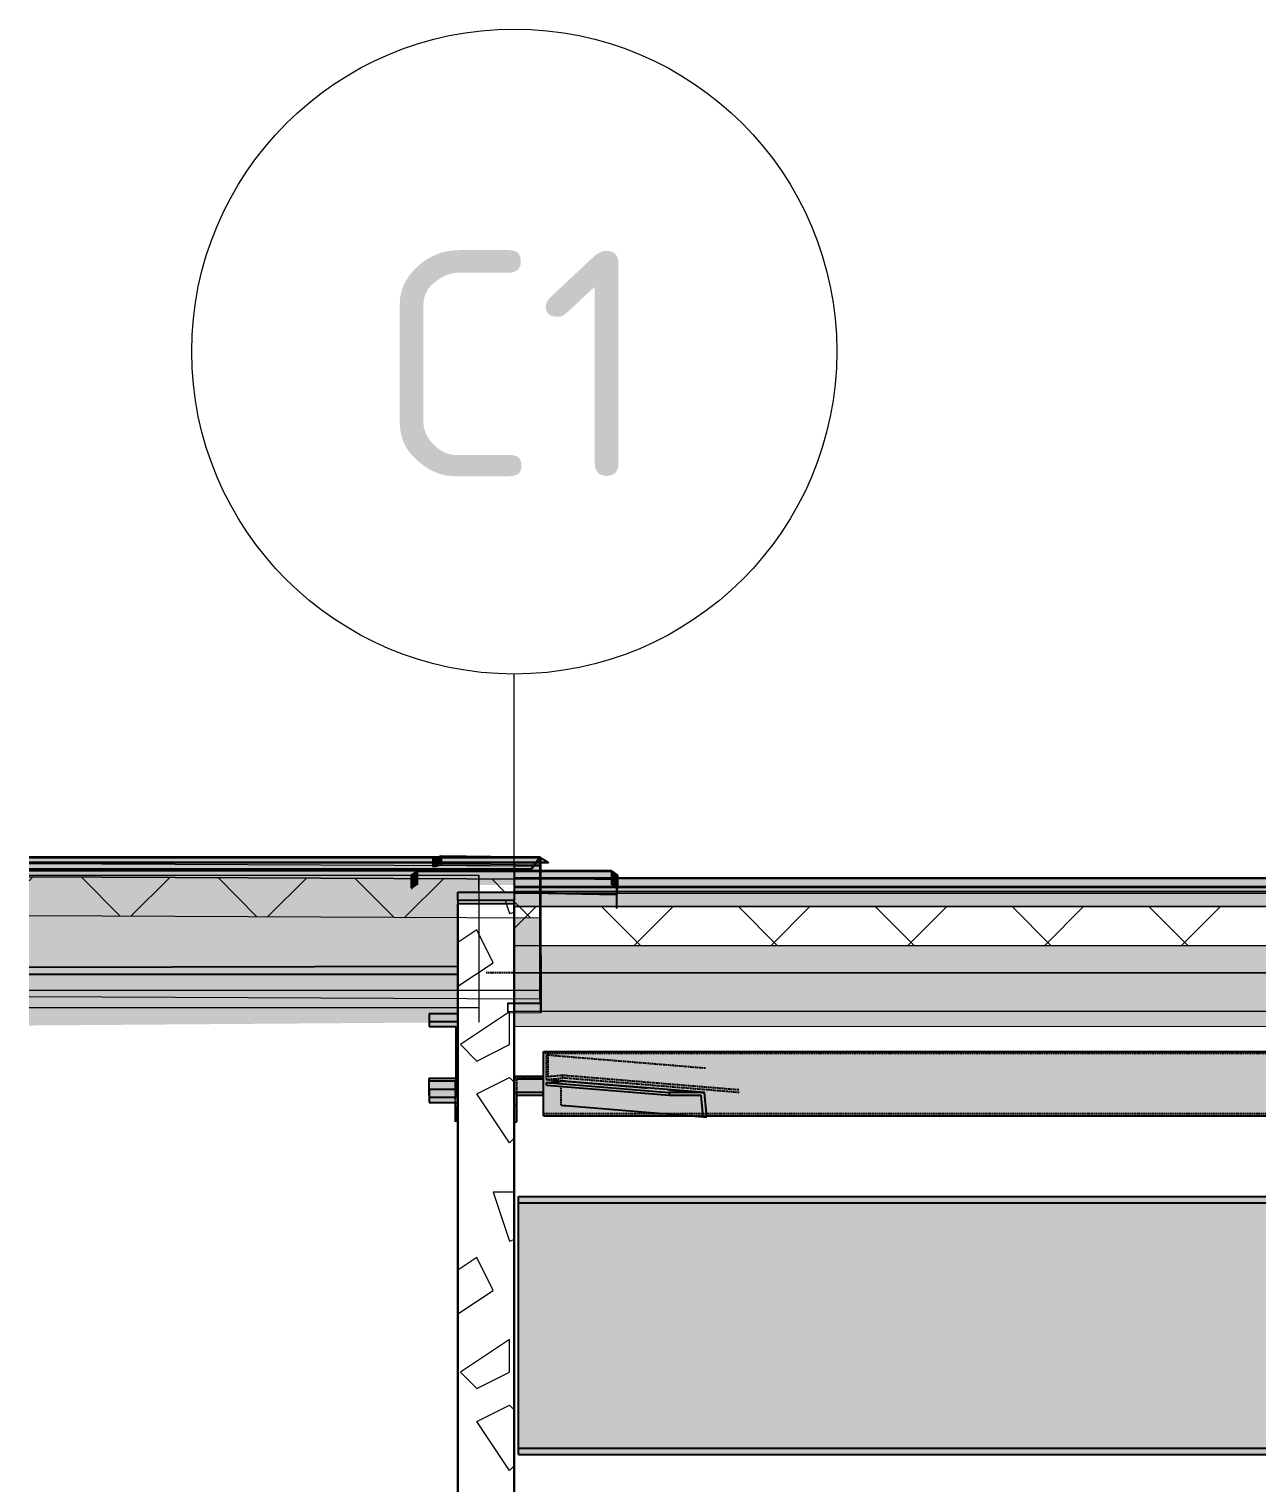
# Model space of a CAD drawing. Header units: millimetres. Extents: x 632 to 524205, y -3890 to 20851.
# Drawn here: x 25141 to 28948, y 15812 to 20320 of the extents above; entities that cross this region are included whole.
import ezdxf

# ---------------------------------------------------------------- set-up
doc = ezdxf.new("R2010")
doc.units = ezdxf.units.MM
doc.linetypes.add('Dash', pattern=[7, 5, -2])
doc.linetypes.add('Hidden', pattern=[4, 3, -1])
for name, color, linetype, lineweight in [('A-200-M_WALL_EXT', 113, 'Continuous', 13), ('A-200-M_WALL_PAT', 111, 'Continuous', 13), ('A-200-MH_WALL', 110, 'Hidden', 13), ('A-270-M_ROOF', 132, 'Continuous', 13), ('S-280-M_STRUCT_FRAME', 12, 'Continuous', 13), ('Z-030-M_GRID', 191, 'Continuous', 13), ('Z-033_T_GRIDREF', 31, 'Continuous', 13)]:
    doc.layers.add(name, color=color, linetype=linetype, lineweight=lineweight)
doc.styles.add('ISOCPEUR_1', font='isocpeur.ttf', dxfattribs={"height": 700})

# ---------------------------------------------------------------- blocks, each defined once
blk = doc.blocks.new('Ridge Capping - Ridge Capping-1882401-S6_501-SECTION 2C')
at = {"layer": 'A-270-M_ROOF', "lineweight": 5, "transparency": 33554432}
for points in [[(-1665463.1, 17737.9), (-1665489.2, 17753.6), (-1667072.7, 17753.6), (-1667072.7, 17737.9), (-1665608.5, 17737.9)], [(-1665608.5, 17713), (-1665515.9, 17713), (-1665489.2, 17750.6), (-1667072.7, 17750.6), (-1667072.7, 17713)], [(-1667072.7, 17734.4), (-1665462.4, 17734.4), (-1665463.1, 17737.9), (-1667072.7, 17737.9)], [(-1665568.3, 17662.5), (-1574249.8, 17665.3), (-1574249.7, 17691.4), (-1665568.2, 17688.7)], [(-1665568.1, 17658.8), (-1574249.6, 17661.6), (-1574249.7, 17688.4), (-1665568.2, 17685.7)], [(-1665568.3, 17658.8), (-1574249.8, 17661.6), (-1574249.8, 17665.3), (-1665568.3, 17662.5)]]:
    blk.add_hatch(color=253, dxfattribs=at).paths.add_polyline_path(points)
at = {"layer": 'A-270-M_ROOF', "color": 253, "lineweight": 5}
for p, q in [((-1665804, 17753.6), (-1667072.7, 17753.6)), ((-1667072.7, 17750.6), (-1665813.7, 17750.6)), ((-1667072.7, 17737.9), (-1665804, 17737.9)), ((-1667072.7, 17734.4), (-1665813.7, 17734.4)), ((-1665813.7, 17750.6), (-1665489.2, 17750.6)), ((-1665813.7, 17734.4), (-1665486.2, 17734.4)), ((-1665490.2, 17753.6), (-1665804, 17753.6)), ((-1665804, 17737.9), (-1665489.1, 17737.9)), ((-1665507.9, 17724.2), (-1665515.9, 17713)), ((-1665515.2, 17717), (-1665510.1, 17724.2)), ((-1665509.8, 17724.6), (-1665502.8, 17734.4)), ((-1665500.7, 17734.4), (-1665507.7, 17724.5)), ((-1665502.8, 17734.4), (-1665491.4, 17750.6)), ((-1665489.2, 17750.6), (-1665500.7, 17734.4)), ((-1665491.4, 17750.6), (-1665489.2, 17753.6)), ((-1665489.2, 17753.6), (-1665463.1, 17737.9)), ((-1665486.2, 17748.8), (-1665489.2, 17750.6)), ((-1665489.1, 17737.9), (-1665463.1, 17737.9)), ((-1665462.4, 17734.4), (-1665486.2, 17748.8)), ((-1665486.2, 17734.4), (-1665462.4, 17734.4)), ((-1665463.1, 17737.9), (-1665462.4, 17734.4)), ((-1667072.7, 17717), (-1665569.1, 17717)), ((-1667072.7, 17713), (-1665569.1, 17713)), ((-1665568.3, 17684.4), (-1665568.2, 17688.7)), ((-1665568.2, 17684.4), (-1665568.3, 17662.5)), ((-1665568.3, 17662.5), (-1665568.3, 17684.4)), ((-1665568.2, 17688.7), (-1665568.2, 17685.7)), ((-1665568.2, 17684.4), (-1665568.1, 17662.5)), ((-1665568.1, 17658.8), (-1665568.2, 17684.4)), ((-1665567.1, 17717), (-1665515.2, 17717)), ((-1665567.1, 17713), (-1665515.9, 17713)), ((-1665523.4, 17688.7), (-1665567.1, 17688.7)), ((-1665567.1, 17685.7), (-1665489.2, 17685.7)), ((-1665489.2, 17688.7), (-1665522.1, 17688.7)), ((-1665515.9, 17713), (-1665515.2, 17717)), ((-1665486.4, 17688.7), (-1665489.1, 17688.7)), ((-1665489.1, 17685.7), (-1665486.4, 17685.7)), ((-1574572.2, 17691.4), (-1665486.4, 17688.7)), ((-1665486.4, 17685.7), (-1665350.2, 17685.7)), ((-1665350.2, 17685.7), (-1574582.1, 17688.4)), ((-1665568.3, 17662.5), (-1665568.3, 17658.8)), ((-1665568.3, 17658.8), (-1665568.3, 17662.5)), ((-1665568.1, 17662.5), (-1665568.1, 17658.8)), ((-1665567.1, 17662.5), (-1665522.1, 17662.5)), ((-1665567.1, 17662.5), (-1665489.2, 17662.5)), ((-1665567.1, 17658.8), (-1665489.2, 17658.8)), ((-1665567.1, 17658.8), (-1665489.2, 17658.8)), ((-1665522.1, 17662.5), (-1665489.2, 17662.5)), ((-1665489, 17662.5), (-1665486.5, 17662.5)), ((-1665489, 17662.5), (-1665486.5, 17662.5)), ((-1665489, 17658.8), (-1665486.5, 17658.8)), ((-1665489, 17658.8), (-1665486.5, 17658.8)), ((-1665486.5, 17662.5), (-1574572.2, 17665.3)), ((-1665486.5, 17662.5), (-1665249.5, 17662.5)), ((-1665486.5, 17658.8), (-1665350.2, 17658.8)), ((-1665486.5, 17658.8), (-1665249.5, 17658.8)), ((-1665350.2, 17658.8), (-1574582.2, 17661.6)), ((-1665249.5, 17662.5), (-1574582.3, 17665.3)), ((-1665249.5, 17658.8), (-1574582.3, 17661.6))]:
    blk.add_line(p, q, dxfattribs=at)
blk = doc.blocks.new('Roof Gutters1 - Roof Gutters-1884510-S6_501-SECTION 2C')
at = {"layer": 'A-270-M_ROOF', "lineweight": 5, "transparency": 33554432}
for points in [[(-1665886.9, 17694.2), (-1665867.7, 17707.6), (-1665268.3, 17707.6), (-1665249.2, 17694.2), (-1665247.5, 17696.7), (-1665267.4, 17710.6), (-1665868.7, 17710.6), (-1665888.6, 17696.7)], [(-1665886.9, 17653.1), (-1665868.2, 17666.2), (-1665867.7, 17707.6), (-1665886.9, 17694.2)], [(-1665268.3, 17666.5), (-1665268.3, 17707.6), (-1665867.7, 17707.6), (-1665867.7, 17666.5), (-1665608.5, 17666.5)], [(-1665249.2, 17653.1), (-1665249.2, 17694.2), (-1665268.3, 17707.6), (-1665267.8, 17666.2)], [(-1665249.2, 17653.1), (-1665247.5, 17655.5), (-1665249.2, 17694.2)]]:
    blk.add_hatch(color=253, dxfattribs=at).paths.add_polyline_path(points)
at = {"layer": 'A-270-M_ROOF', "color": 253, "lineweight": 5}
for p, q in [((-1665888.6, 17696.7), (-1665886.9, 17694.2)), ((-1665888.6, 17696.6), (-1665888.6, 17685.9)), ((-1665888.6, 17685.9), (-1665888.6, 17657.4)), ((-1665868.8, 17710.5), (-1665888.3, 17696.9)), ((-1665886.9, 17694.2), (-1665883, 17696.9)), ((-1665886.9, 17694.2), (-1665886.9, 17656.8)), ((-1665883, 17696.9), (-1665867.7, 17707.6)), ((-1665569.1, 17710.6), (-1665868.7, 17710.6)), ((-1665868.7, 17710.5), (-1665868.7, 17707.1)), ((-1665868.7, 17704.9), (-1665868.7, 17696.9)), ((-1665868.7, 17696.9), (-1665868.7, 17685.8)), ((-1665868.7, 17685.8), (-1665868.7, 17669.6)), ((-1665867.7, 17707.6), (-1665569.1, 17707.6)), ((-1665867.7, 17696.9), (-1665867.7, 17707.6)), ((-1665867.7, 17685.8), (-1665867.7, 17696.9)), ((-1665867.7, 17666.6), (-1665867.7, 17685.8)), ((-1665489.2, 17710.6), (-1665567.1, 17710.6)), ((-1665567.1, 17707.6), (-1665489.2, 17707.6)), ((-1665486.3, 17710.6), (-1665489.2, 17710.6)), ((-1665489.2, 17707.6), (-1665486.3, 17707.6)), ((-1665267.4, 17710.6), (-1665486.3, 17710.6)), ((-1665486.3, 17707.6), (-1665268.3, 17707.6)), ((-1665268.3, 17707.6), (-1665262.1, 17703.2)), ((-1665268.3, 17707.6), (-1665268.3, 17688.7)), ((-1665268.3, 17688.7), (-1665268.3, 17685.7)), ((-1665268.3, 17684.3), (-1665268.3, 17666.6)), ((-1665247.5, 17696.7), (-1665267.4, 17710.6)), ((-1665267.4, 17710.6), (-1665267.4, 17707.1)), ((-1665267.4, 17706.9), (-1665267.4, 17688.7)), ((-1665267.4, 17688.7), (-1665267.4, 17685.7)), ((-1665267.4, 17684.2), (-1665267.4, 17669.6)), ((-1665262.1, 17703.2), (-1665249.2, 17694.2)), ((-1665249.2, 17694.2), (-1665247.5, 17696.7)), ((-1665249.2, 17694.2), (-1665249.2, 17688.7)), ((-1665249.2, 17688.7), (-1665249.2, 17685.7)), ((-1665249.2, 17685.7), (-1665249.2, 17662.5)), ((-1665247.5, 17696.7), (-1665247.5, 17688.7)), ((-1665247.5, 17688.7), (-1665247.5, 17685.7)), ((-1665247.5, 17685.7), (-1665247.5, 17658.8)), ((-1665886.9, 17656.8), (-1665886.9, 17653.4)), ((-1665249.2, 17662.5), (-1665249.2, 17658.8)), ((-1665249.2, 17658.8), (-1665249.2, 17653.1)), ((-1665247.5, 17658.8), (-1665247.5, 17655.6))]:
    blk.add_line(p, q, dxfattribs=at)
blk = doc.blocks.new('Roof Gutters3 - Roof Gutters-1885272-S6_501-SECTION 2C')
at = {"layer": 'A-270-M_ROOF', "lineweight": 5, "transparency": 33554432}
for points in [[(-1665821.9, 17723.1), (-1665794.6, 17731.4), (-1665794.6, 17757.8), (-1665821.9, 17749.6)], [(-1665568.2, 17270.2), (-1665484.9, 17270.4), (-1665486.2, 17727.1), (-1665794.6, 17731.4), (-1665821.9, 17723.1), (-1665811.5, 17723.1), (-1665794.2, 17728.4), (-1665489.2, 17724.1), (-1665487.9, 17273.4), (-1665568.2, 17273.2), (-1665568.2, 17270.8)], [(-1665486.2, 17727.1), (-1665486.2, 17753.5), (-1665794.6, 17757.8), (-1665794.6, 17731.4), (-1665608.5, 17728.8)], [(-1665567.1, 17737.5), (-1665569.1, 17737.5), (-1665569.1, 17691.6), (-1665567.1, 17691.6)], [(-1665567.1, 17689.4), (-1665567.1, 17643.2), (-1665249.5, 17637.6), (-1665249.5, 17683.9)], [(-1665251.5, 17593.9), (-1665249.5, 17593.9), (-1665249.5, 17637.6), (-1665567.1, 17643.2), (-1665568.2, 17641.4), (-1665251.5, 17635.9)], [(-1665568.2, 17273.2), (-1665487.9, 17273.4), (-1665487.9, 17301.1), (-1665568.2, 17300.9)]]:
    blk.add_hatch(color=253, dxfattribs=at).paths.add_polyline_path(points)
at = {"layer": 'A-270-M_ROOF', "color": 253, "lineweight": 5}
for p, q in [((-1665821.9, 17749.6), (-1665818.6, 17750.6)), ((-1665811.5, 17749.6), (-1665821.9, 17749.6)), ((-1665821.9, 17749.6), (-1665821.9, 17734.4)), ((-1665821.9, 17734.4), (-1665821.9, 17723.1)), ((-1665794.6, 17731.4), (-1665821.9, 17723.1)), ((-1665821.9, 17723.1), (-1665811.5, 17723.1)), ((-1665818.6, 17750.6), (-1665808.7, 17753.6)), ((-1665808.3, 17750.6), (-1665811.5, 17749.6)), ((-1665811.5, 17749.6), (-1665811.5, 17734.4)), ((-1665811.5, 17734.4), (-1665811.5, 17726.3)), ((-1665811.5, 17723.1), (-1665794.2, 17728.4)), ((-1665811.5, 17725.6), (-1665811.5, 17723.1)), ((-1665808.7, 17753.6), (-1665794.6, 17757.8)), ((-1665798.3, 17753.6), (-1665808.3, 17750.6)), ((-1665794.6, 17754.7), (-1665798.3, 17753.6)), ((-1665794.6, 17757.8), (-1665486.2, 17753.5)), ((-1665794.6, 17757.8), (-1665794.6, 17731.4)), ((-1665486.2, 17727.1), (-1665794.6, 17731.4)), ((-1665704.3, 17753.6), (-1665794.2, 17754.8)), ((-1665794.2, 17753.6), (-1665794.2, 17737.9)), ((-1665794.2, 17737.9), (-1665794.2, 17731.4)), ((-1665794.2, 17731.4), (-1665794.2, 17728.4)), ((-1665794.2, 17728.4), (-1665489.2, 17724.1)), ((-1665489.2, 17750.6), (-1665704.3, 17753.6)), ((-1665569.1, 17734.4), (-1665569.1, 17737.5)), ((-1665569.1, 17737.5), (-1665567.1, 17737.5)), ((-1665569.1, 17734.4), (-1665569.1, 17737.5)), ((-1665569.1, 17728.2), (-1665569.1, 17734.4)), ((-1665569.1, 17728.2), (-1665569.1, 17734.4)), ((-1665569.1, 17710.5), (-1665569.1, 17724.5)), ((-1665569.1, 17691.6), (-1665569.1, 17724.5)), ((-1665567.1, 17737.5), (-1665567.1, 17734.4)), ((-1665567.1, 17734.4), (-1665567.1, 17737.5)), ((-1665567.1, 17734.4), (-1665567.1, 17728.2)), ((-1665567.1, 17728.2), (-1665567.1, 17734.4)), ((-1665567.1, 17724.5), (-1665567.1, 17710.5)), ((-1665567.1, 17691.6), (-1665567.1, 17724.5)), ((-1665489.2, 17734.4), (-1665489.2, 17750.6)), ((-1665489.2, 17750.6), (-1665489.2, 17734.4)), ((-1665489, 17687), (-1665489.2, 17734.4)), ((-1665489.2, 17734.4), (-1665489.2, 17724.1)), ((-1665489.2, 17724.1), (-1665487.9, 17273.4)), ((-1665486.2, 17751.8), (-1665486.2, 17734.4)), ((-1665486.2, 17751.8), (-1665486.2, 17737.9)), ((-1665486.2, 17737.9), (-1665486.2, 17727.1)), ((-1665486.2, 17734.4), (-1665486, 17687)), ((-1665484.9, 17270.4), (-1665486.2, 17727.1)), ((-1665569.1, 17687.7), (-1665569.1, 17710.5)), ((-1665567.1, 17691.6), (-1665569.1, 17691.6)), ((-1665569.1, 17691.6), (-1665569.1, 17641.4)), ((-1665569.1, 17684.4), (-1665569.1, 17687.7)), ((-1665569.1, 17641.4), (-1665569.1, 17684.4)), ((-1665567.1, 17710.5), (-1665567.1, 17691.6)), ((-1665567.1, 17643.2), (-1665567.1, 17691.6)), ((-1665567.1, 17689.4), (-1665522.1, 17688.7)), ((-1665567.1, 17689.4), (-1665567.1, 17684.4)), ((-1665489.2, 17686.3), (-1665567.1, 17687.6)), ((-1665567.1, 17684.4), (-1665567.1, 17643.2)), ((-1665522.1, 17688.7), (-1665489.2, 17688.1)), ((-1665489.1, 17688.1), (-1665486.4, 17688)), ((-1665486.4, 17686.2), (-1665489.1, 17686.3)), ((-1665489, 17684), (-1665489, 17687)), ((-1665488.9, 17658.8), (-1665489, 17684)), ((-1665486.4, 17688), (-1665350.3, 17685.7)), ((-1665453.6, 17685.7), (-1665486.4, 17686.2)), ((-1665486, 17687), (-1665486, 17684)), ((-1665486, 17684), (-1665485.9, 17658.8)), ((-1665251.5, 17682.2), (-1665453.4, 17685.7)), ((-1665349.9, 17685.7), (-1665249.5, 17683.9)), ((-1665251.5, 17658.8), (-1665251.5, 17682.2)), ((-1665251.5, 17658.8), (-1665251.5, 17682.2)), ((-1665249.5, 17683.9), (-1665249.5, 17658.8)), ((-1665249.5, 17658.8), (-1665249.5, 17683.9)), ((-1665569.1, 17641.4), (-1665251.5, 17635.9)), ((-1665249.5, 17637.6), (-1665567.1, 17643.2)), ((-1665488.9, 17644.1), (-1665488.9, 17658.8)), ((-1665488.8, 17599.2), (-1665488.9, 17639.4)), ((-1665485.9, 17658.8), (-1665485.9, 17644.1)), ((-1665485.9, 17639.4), (-1665485.8, 17599.2)), ((-1665251.5, 17645.5), (-1665251.5, 17658.8)), ((-1665251.5, 17639.4), (-1665251.5, 17658.8)), ((-1665251.5, 17640.6), (-1665251.5, 17645.5)), ((-1665249.5, 17640.6), (-1665251.5, 17640.6)), ((-1665251.5, 17635.9), (-1665251.5, 17593.9)), ((-1665251.5, 17599.2), (-1665251.5, 17635.9)), ((-1665249.5, 17658.8), (-1665249.5, 17645.5)), ((-1665249.5, 17639.4), (-1665249.5, 17656.6)), ((-1665249.5, 17645.5), (-1665249.5, 17640.6)), ((-1665249.5, 17593.9), (-1665249.5, 17637.6)), ((-1665249.5, 17599.2), (-1665249.5, 17637.6)), ((-1665487.9, 17301.1), (-1665488.8, 17599.2)), ((-1665485.8, 17599.2), (-1665484.9, 17298.1)), ((-1665251.5, 17593.9), (-1665251.5, 17599.2)), ((-1665251.5, 17593.9), (-1665249.5, 17593.9)), ((-1665249.5, 17593.9), (-1665249.5, 17599.2)), ((-1665587.9, 17300.8), (-1665568.2, 17300.9)), ((-1665587.9, 17297.8), (-1665587.9, 17300.8)), ((-1665587.9, 17273.1), (-1665587.9, 17300.8)), ((-1665568.2, 17297.9), (-1665587.9, 17297.8)), ((-1665587.9, 17297.8), (-1665587.9, 17270.1)), ((-1665487.9, 17273.4), (-1665587.9, 17273.1)), ((-1665587.9, 17273.1), (-1665587.9, 17270.1)), ((-1665587.9, 17270.1), (-1665484.9, 17270.4)), ((-1665568.2, 17300.9), (-1665487.9, 17301.1)), ((-1665487.9, 17298.1), (-1665568.2, 17297.9)), ((-1665487.9, 17301.1), (-1665487.9, 17273.4)), ((-1665484.9, 17298.1), (-1665487.8, 17298.1)), ((-1665484.9, 17298.1), (-1665484.9, 17270.4))]:
    blk.add_line(p, q, dxfattribs=at)
blk = doc.blocks.new('25021-APA-ZZ-ZZ-M3-AR-000001_V3_rvt-1-S6_501-SECTION 2C')
at = {"layer": 'A-270-M_ROOF', "lineweight": 5, "transparency": 33554432}
for color, points in [(9, [(-1665489.2, 17724.1), (-1665489.2, 17750.6), (-1667072.7, 17750.6), (-1667072.7, 17731.3), (-1665608.5, 17724.6)]), (10, [(-1665489.2, 17684), (-1665489.2, 17710.5), (-1667072.7, 17710.5), (-1667072.7, 17691.3), (-1665608.5, 17684.6)]), (9, [(-1665677.8, 17656.8), (-1665677.8, 17696.9), (-1667072.7, 17696.9), (-1667072.7, 17656.7)]), (9, [(-1665568.2, 17639.4), (-1574249.7, 17644.9), (-1574249.7, 17688.4), (-1665568.2, 17685.7), (-1665568.2, 17644.4)]), (254, [(-1667072.7, 17285.3), (-1665743.2, 17285.3), (-1665743.2, 17644.4), (-1665677.8, 17644.4), (-1665677.8, 17656.8), (-1667072.7, 17656.7), (-1667072.7, 17608.1)]), (9, [(-1667072.7, 17601.7), (-1665743.2, 17611.8), (-1665743.2, 17644.4), (-1665677.8, 17644.4), (-1665677.8, 17656.8), (-1667072.7, 17656.7), (-1667072.7, 17608.1)]), (10, [(-1665568.2, 17599.2), (-1574253.2, 17604.8), (-1574253.2, 17648.3), (-1665568.2, 17644.4), (-1665568.2, 17607.7)]), (9, [(-1665568.2, 17604.3), (-1574249.7, 17604.3), (-1574249.7, 17648.3), (-1665568.2, 17644.4), (-1665568.2, 17607.7)]), (254, [(-1665568.2, 17227.8), (-1655172.8, 17228.4), (-1655172.7, 17263.6), (-1654963.7, 17263.6), (-1654963.7, 17228.5), (-1644672.7, 17229.1), (-1644672.7, 17267), (-1644463.7, 17267), (-1644463.7, 17229.1), (-1634172.8, 17229.7), (-1634172.7, 17267), (-1633963.7, 17267), (-1633963.7, 17229.7), (-1623672.7, 17230.4), (-1623672.7, 17267), (-1623463.7, 17267), (-1623463.7, 17230.4), (-1613172.8, 17231), (-1613172.7, 17267), (-1612963.7, 17267), (-1612963.7, 17231), (-1602672.7, 17231.6), (-1602672.7, 17267), (-1602463.7, 17267), (-1602463.7, 17231.6), (-1592172.8, 17232.3), (-1592172.7, 17267), (-1591963.7, 17267), (-1591963.7, 17232.3), (-1581672.7, 17232.9), (-1581672.7, 17267), (-1581463.7, 17267), (-1581463.7, 17232.9), (-1575953.7, 17233.2), (-1575953.7, 17267), (-1575782.7, 17267), (-1575782.7, 17233.3), (-1574253.2, 17233.3), (-1574253.2, 17484.3), (-1665568.2, 17478.8)]), (254, [(-1667072.7, 17230.3), (-1665831.8, 17239.7), (-1665831.8, 17267.4), (-1665743.2, 17267.4), (-1665743.2, 17285.3), (-1667072.7, 17285.3), (-1667072.7, 17242.2)]), (254, [(-1664876.5, 17232.9), (-1655172.8, 17232.9), (-1655172.7, 17263.6), (-1654963.7, 17263.6), (-1654963.7, 17232.9), (-1644672.7, 17232.9), (-1644672.7, 17267), (-1644463.7, 17267), (-1644463.7, 17232.9), (-1634172.8, 17232.9), (-1634172.7, 17267), (-1633963.7, 17267), (-1633963.7, 17232.9), (-1623672.7, 17232.9), (-1623672.7, 17267), (-1623463.7, 17267), (-1623463.7, 17232.9), (-1613172.8, 17232.9), (-1613172.7, 17267), (-1612963.7, 17267), (-1612963.7, 17232.9), (-1602672.7, 17232.9), (-1602672.7, 17267), (-1602463.7, 17267), (-1602463.7, 17232.9), (-1592172.8, 17232.9), (-1592172.7, 17267), (-1591963.7, 17267), (-1591963.7, 17232.9), (-1581672.7, 17232.9), (-1581672.7, 17267), (-1581463.7, 17267), (-1581463.7, 17232.9), (-1575953.7, 17233.7), (-1575953.7, 17267), (-1575782.7, 17267), (-1575782.7, 17232.9), (-1574253.3, 17232.9), (-1574253.3, 17276.9), (-1665568.2, 17274.1), (-1665568.2, 17232.9)])]:
    blk.add_hatch(color=color, dxfattribs=at).paths.add_polyline_path(points)
at = {"layer": 'A-270-M_ROOF', "transparency": 33554432}
for points in [[(-1665489.2, 17684), (-1665489.2, 17724.1), (-1667072.7, 17731.3), (-1667072.7, 17691.3), (-1665608.5, 17684.6)], [(-1665568.2, 17599.2), (-1574249.7, 17604.8), (-1574249.7, 17644.9), (-1665568.2, 17639.4), (-1665568.2, 17607.7)]]:
    blk.add_hatch(color=9, dxfattribs=at).paths.add_polyline_path(points)
at = {"layer": 'A-270-M_ROOF', "lineweight": 5}
h = blk.add_hatch(dxfattribs=at)
h.set_pattern_fill('FP_6', angle=45, style=0, pattern_type=2)
h.set_pattern_definition([(44.73866, (-1615291.56, 1e-06), (-211.1622, 213.0974), []), (134.739, (-1615291.56, 1e-06), (-213.0962, -211.1635), [])])
h.paths.add_polyline_path([(-1665489.2, 17563.9), (-1665489.2, 17684), (-1667072.7, 17691.3), (-1667072.7, 17571.1), (-1665743.2, 17565), (-1665743.2, 17644.4), (-1665568.2, 17644.4), (-1665568.2, 17564.2)])
h = blk.add_hatch(dxfattribs=at)
h.set_pattern_fill('FP_5', angle=45, style=0, pattern_type=2)
h.set_pattern_definition([(45.0035, (-1615291.56, 7e-07), (-212.1449, 212.1192), []), (135.003, (-1615291.56, 7e-07), (-212.121, -212.1431), [])])
h.paths.add_polyline_path([(-1665568.2, 17478.8), (-1574253.2, 17484.3), (-1574253.2, 17604.8), (-1665568.2, 17599.2), (-1665568.2, 17540.5)])
at = {"layer": 'A-270-M_ROOF', "lineweight": 5, "transparency": 33554432}
h = blk.add_hatch(color=254, dxfattribs=at)
h.paths.add_polyline_path([(-1665489.2, 17313.5), (-1665489.2, 17563.9), (-1665568.2, 17564.2), (-1665568.2, 17313.9)])
h.paths.add_polyline_path([(-1665743.2, 17314.7), (-1665743.2, 17565), (-1667072.7, 17571.1), (-1667072.7, 17320.8)])
at = {"layer": 'A-270-M_ROOF', "color": 253, "lineweight": 5}
for p, q in [((-1665813.7, 17750.6), (-1667072.7, 17750.6)), ((-1665489.2, 17724.1), (-1667072.7, 17731.3)), ((-1665489.2, 17750.6), (-1665813.7, 17750.6)), ((-1665489.2, 17750.6), (-1665489.2, 17734.4)), ((-1665489.2, 17734.4), (-1665489.2, 17750.6)), ((-1665489.2, 17734.4), (-1665489.2, 17724.1)), ((-1665489.2, 17724.1), (-1665489.2, 17734.4)), ((-1665489.2, 17684), (-1665489.2, 17724.1)), ((-1665489.2, 17710.5), (-1665489.2, 17724.1)), ((-1665569.1, 17710.5), (-1667072.7, 17710.5)), ((-1667072.7, 17710.5), (-1665569.1, 17710.5)), ((-1667072.7, 17696.9), (-1665677.8, 17696.9)), ((-1665489.2, 17684), (-1667072.7, 17691.3)), ((-1667072.7, 17691.3), (-1665489.2, 17684)), ((-1665677.8, 17696.9), (-1665677.8, 17684.9)), ((-1665677.8, 17684.9), (-1665677.8, 17696.9)), ((-1665677.8, 17684.9), (-1665677.8, 17656.8)), ((-1665677.8, 17652.5), (-1665677.8, 17684.9)), ((-1665568.2, 17658.8), (-1665568.2, 17684.4)), ((-1665568.2, 17684.4), (-1665568.2, 17658.8)), ((-1665489.2, 17710.5), (-1665567.1, 17710.5)), ((-1665567.1, 17710.5), (-1665489.2, 17710.5)), ((-1665567.1, 17685.7), (-1665489.2, 17685.7)), ((-1665489.2, 17710.5), (-1665489.2, 17684)), ((-1665489.2, 17686.7), (-1665489.2, 17710.5)), ((-1665489.2, 17684), (-1665489.2, 17710.5)), ((-1665489.2, 17684), (-1665489.2, 17686.7)), ((-1665489.2, 17313.5), (-1665489.2, 17684)), ((-1665489.2, 17658.8), (-1665489.2, 17683.7)), ((-1665489.1, 17685.7), (-1665486.4, 17685.7)), ((-1665486.4, 17685.7), (-1665350.3, 17685.7)), ((-1665350.3, 17685.7), (-1574582.1, 17688.4)), ((-1665677.8, 17656.8), (-1665677.8, 17314.4)), ((-1665568.2, 17645.5), (-1665568.2, 17658.8)), ((-1665568.2, 17658.8), (-1665568.2, 17642.1)), ((-1665568.2, 17642.1), (-1665568.2, 17645.5)), ((-1665568.2, 17645.5), (-1665568.2, 17642.1)), ((-1665568.2, 17645.5), (-1665568.2, 17642.1)), ((-1665568.2, 17642.1), (-1665568.2, 17645.5)), ((-1574249.7, 17644.9), (-1665568.2, 17639.4)), ((-1665568.2, 17604.3), (-1665568.2, 17639.4)), ((-1665568.2, 17639.4), (-1665568.2, 17599.2)), ((-1665568.2, 17639.4), (-1665568.2, 17599.2)), ((-1665568.2, 17639.4), (-1665568.2, 17604.3)), ((-1665568.2, 17599.2), (-1665568.2, 17639.4)), ((-1665567.1, 17645.5), (-1665489.2, 17645.5)), ((-1665489.2, 17645.5), (-1665567.1, 17645.5)), ((-1665489.2, 17643.6), (-1665489.2, 17658.8)), ((-1665489.2, 17599.2), (-1665489.2, 17639.4)), ((-1665489, 17645.5), (-1665486.5, 17645.5)), ((-1665486.5, 17645.5), (-1665489, 17645.5)), ((-1665486, 17645.5), (-1665249.5, 17645.5)), ((-1665249.5, 17645.5), (-1665486, 17645.5)), ((-1665249.5, 17645.5), (-1658287.9, 17645.7)), ((-1658287.9, 17645.7), (-1665249.5, 17645.5)), ((-1574253.2, 17604.8), (-1665568.2, 17599.2)), ((-1665568.2, 17599.2), (-1574249.7, 17604.8)), ((-1665568.2, 17599.2), (-1665568.2, 17227.8)), ((-1665489.2, 17340), (-1665489.2, 17599.2)), ((-1667072.7, 17571.1), (-1665489.2, 17563.9)), ((-1665568.2, 17478.8), (-1574253.2, 17484.3)), ((-1667072.7, 17340), (-1665568.2, 17340)), ((-1667072.7, 17320.8), (-1665489.2, 17313.5)), ((-1665677.8, 17314.4), (-1665677.8, 17285.3)), ((-1665568.2, 17340), (-1665489.2, 17340)), ((-1665489.2, 17313.5), (-1665489.2, 17340)), ((-1665677.8, 17285.3), (-1667072.7, 17285.3)), ((-1665677.8, 17285.3), (-1665677.8, 17240.9)), ((-1665487.9, 17274.1), (-1665568.2, 17274.1)), ((-1665568.2, 17273.2), (-1665568.2, 17270.8)), ((-1665568.2, 17270.8), (-1665568.2, 17273.2)), ((-1665568.2, 17270.2), (-1665568.2, 17232.9)), ((-1665568.2, 17227.8), (-1665568.2, 17270.2)), ((-1665484.9, 17274.1), (-1665487.9, 17274.1)), ((-1655359.6, 17274.4), (-1665484.9, 17274.1)), ((-1665568.2, 17227.8), (-1574253.2, 17233.3))]:
    blk.add_line(p, q, dxfattribs=at)
for name in ['Ridge Capping - Ridge Capping-1882401-S6_501-SECTION 2C', 'Roof Gutters3 - Roof Gutters-1885272-S6_501-SECTION 2C', 'Roof Gutters1 - Roof Gutters-1884510-S6_501-SECTION 2C']:
    blk.add_blockref(name, (0, 0), dxfattribs=at)
blk = doc.blocks.new('NRP_Framing-Steel-Purlin Z - P916 - EZ250-24-4045172-S6_501-SECTION 2C')
at = {"layer": 'S-280-M_STRUCT_FRAME', "color": 1, "lineweight": 25}
blk.add_line((-1667072.7, 17411), (-1665743.5, 17414.4), dxfattribs=at)
blk = doc.blocks.new('NRP_Framing-Steel-Purlin Z - P916 - EZ250-24-4052267-S6_501-SECTION 2C')
at = {"layer": 'S-280-M_STRUCT_FRAME', "color": 1, "lineweight": 25}
blk.add_line((-1665743.3, 17388.7), (-1667072.7, 17388.8), dxfattribs=at)
blk = doc.blocks.new('NRP_Framing-Steel-EA - RA728 - 90x90x8EA-4104764-S6_501-SECTION 2C')
at = {"layer": 'S-280-M_STRUCT_FRAME', "linetype": 'Dash', "lineweight": 25}
h = blk.add_hatch(color=256, dxfattribs=at)
h.paths.add_polyline_path([(-1665743.2, 16976.7), (-1665744.7, 16991.8), (-1665751.2, 16991.8), (-1665749.8, 16976.7)])
h.paths.add_polyline_path([(-1665751.2, 17032.7), (-1665749.8, 17032.7), (-1665749.8, 17066.3), (-1665833.2, 17066.3), (-1665833.2, 17058.4), (-1665751.2, 17058.4)])
for points in [[(-1665831.8, 17014.5), (-1665831.8, 17032.8), (-1665751.2, 17032.8), (-1665751.2, 17058.4), (-1665833.2, 17058.4), (-1665833.2, 17014.5)], [(-1665743.2, 16932.1), (-1665743.2, 16976.7), (-1665751.2, 16975.9), (-1665751, 16932.1)]]:
    blk.add_hatch(color=256, dxfattribs=at).paths.add_polyline_path(points)
at = {"layer": 'S-280-M_STRUCT_FRAME', "lineweight": 25}
for p, q in [((-1665749.8, 17066.3), (-1665833.2, 17066.3)), ((-1665833.2, 17066.3), (-1665833.2, 17058.4)), ((-1665833.2, 17058.4), (-1665751.2, 17058.4)), ((-1665833.2, 17058.4), (-1665833.2, 17014.5)), ((-1665751.2, 17058.4), (-1665751.2, 17032.7)), ((-1665751.2, 16991.8), (-1665751.2, 16976.7)), ((-1665751.2, 16976.7), (-1665743.2, 16976.7)), ((-1665751.2, 16976.7), (-1665751.2, 16932.1))]:
    blk.add_line(p, q, dxfattribs=at)
at = {"layer": 'S-280-M_STRUCT_FRAME', "linetype": 'Dash', "lineweight": 25}
for p, q in [((-1665743.2, 17066.3), (-1665749.8, 17066.3)), ((-1665743.2, 16976.7), (-1665743.2, 17066.3)), ((-1665751.2, 17032.7), (-1665751.2, 16991.9)), ((-1665743.2, 16976.7), (-1665743.2, 16932.1))]:
    blk.add_line(p, q, dxfattribs=at)
blk = doc.blocks.new('NRP_Framing-Steel-SHS - S444 - 200x200x6_0SHS-3931559-S6_501-SECTION 2C')
at = {"layer": 'S-280-M_STRUCT_FRAME', "linetype": 'Dash', "lineweight": 25}
for p, q in [((-1655073.3, 17144.1), (-1665477.7, 17144.1)), ((-1665093.3, 16956.1), (-1665477.7, 16956.1)), ((-1664972.3, 16956.1), (-1665092.4, 16956.1)), ((-1655073.3, 16956.1), (-1664972.2, 16956.1))]:
    blk.add_line(p, q, dxfattribs=at)
blk = doc.blocks.new('NRP_Framing-Steel-EA - RB725 - 75x75x8EA-3936944-S6_501-SECTION 2C')
at = {"layer": 'S-280-M_STRUCT_FRAME', "linetype": 'Dash', "lineweight": 25}
for points in [[(-1664978.4, 17022.5), (-1665404.5, 17057.2), (-1665428.6, 17057.2), (-1665468.6, 17053.5), (-1665088.2, 17022.5)], [(-1665087.5, 17014.5), (-1665088.2, 17022.5), (-1665468.6, 17053.5), (-1665468.6, 17045.5)], [(-1664983.1, 16947.2), (-1664989.4, 17014.5), (-1665088.2, 17014.5), (-1665414.8, 17041.1), (-1665409.2, 16981.9), (-1664989.4, 16947.7)], [(-1664983.1, 16947.2), (-1664971.4, 16947.2), (-1664978.4, 17022.5), (-1665088.2, 17022.5), (-1665087.5, 17014.5), (-1664989.4, 17014.5)]]:
    blk.add_hatch(color=256, dxfattribs=at).paths.add_polyline_path(points)
at = {"layer": 'S-280-M_STRUCT_FRAME', "lineweight": 25}
for p, q in [((-1665468.6, 17053.5), (-1665428.6, 17057.2)), ((-1665468.6, 17045.5), (-1665468.6, 17053.5)), ((-1665468.6, 17053.5), (-1665088.2, 17022.5)), ((-1665468.6, 17045.5), (-1665087.5, 17014.5)), ((-1664978.4, 17022.5), (-1665404.5, 17057.2)), ((-1664978.4, 17022.5), (-1665088.2, 17022.5)), ((-1665088.2, 17022.5), (-1665087.5, 17014.5)), ((-1665087.5, 17014.5), (-1664989.4, 17014.5)), ((-1664989.4, 17014.5), (-1664983.1, 16947.2)), ((-1664971.4, 16947.2), (-1664978.4, 17022.5)), ((-1665409.2, 16981.9), (-1664983.1, 16947.2)), ((-1664983.1, 16947.2), (-1664971.4, 16947.2))]:
    blk.add_line(p, q, dxfattribs=at)
at = {"layer": 'S-280-M_STRUCT_FRAME', "linetype": 'Dash', "lineweight": 25}
for p, q in [((-1665428.5, 17057.2), (-1665417.4, 17058.3)), ((-1665404.6, 17057.2), (-1665417.4, 17058.3)), ((-1665422.8, 16983), (-1665422.8, 17041.8)), ((-1665422.8, 16983), (-1665409.3, 16981.9))]:
    blk.add_line(p, q, dxfattribs=at)
blk = doc.blocks.new('NRP_Framing-Steel-EA - RB725 - 75x75x8EA-3938695-S6_501-SECTION 2C')
at = {"layer": 'S-280-M_STRUCT_FRAME', "linetype": 'Dash', "lineweight": 25}
for p, q in [((-1665463.4, 17138.1), (-1665468.9, 17137.6)), ((-1665468.9, 17137.6), (-1665468.9, 17062.8)), ((-1665463.4, 17071.3), (-1665463.4, 17138.1)), ((-1664975.7, 17097.8), (-1665463.4, 17138.1)), ((-1665468.9, 17062.8), (-1665417.4, 17067.6)), ((-1665468.9, 17062.8), (-1665157.6, 17037.1)), ((-1665417.4, 17075.6), (-1665463.4, 17071.3)), ((-1665417.4, 17067.6), (-1665417.4, 17075.6)), ((-1664872.1, 17030.5), (-1665417.4, 17075.6)), ((-1664871.4, 17022.5), (-1665417.4, 17067.6)), ((-1665092.8, 17031.8), (-1664981, 17022.5))]:
    blk.add_line(p, q, dxfattribs=at)
blk = doc.blocks.new('NRP_Framing-Steel-PFC - R308 - 250PFC-4012580-S6_501-SECTION 2C')
at = {"layer": 'S-280-M_STRUCT_FRAME', "linetype": 'Dash', "lineweight": 25}
for points in [[(-1665831.8, 17242.2), (-1665743.2, 17242.2), (-1665743.2, 17267.4), (-1665831.8, 17267.4)], [(-1665831.8, 16991.8), (-1665741.8, 16991.8), (-1665741.8, 17242.2), (-1665831.8, 17242.2), (-1665831.8, 17227.1), (-1665749.8, 17227.1), (-1665749.8, 17006.8), (-1665831.8, 17006.8)], [(-1665749.8, 17006.8), (-1665751.2, 17032.8), (-1665831.8, 17032.7), (-1665831.8, 17006.8)]]:
    blk.add_hatch(color=256, dxfattribs=at).paths.add_polyline_path(points)
at = {"layer": 'S-280-M_STRUCT_FRAME', "lineweight": 25}
for p, q in [((-1665831.8, 17267.4), (-1665743.2, 17267.4)), ((-1665831.8, 17267.4), (-1665831.8, 17242.2)), ((-1665741.8, 17242.2), (-1665831.8, 17242.2)), ((-1665831.8, 17242.2), (-1665831.8, 17227.1)), ((-1665831.8, 17227.1), (-1665749.8, 17227.1)), ((-1665749.8, 17227.1), (-1665749.8, 17006.8)), ((-1665741.8, 16991.8), (-1665741.8, 17242.2)), ((-1665831.8, 17032.8), (-1665751.2, 17032.8)), ((-1665831.8, 17032.8), (-1665831.8, 17006.8)), ((-1665749.8, 17006.8), (-1665831.8, 17006.8)), ((-1665831.8, 17006.8), (-1665831.8, 16991.8)), ((-1665831.8, 16991.8), (-1665741.8, 16991.8))]:
    blk.add_line(p, q, dxfattribs=at)
at = {"layer": 'S-280-M_STRUCT_FRAME', "linetype": 'Dash', "lineweight": 25}
for p, q in [((-1665743.2, 17267.4), (-1665741.8, 17267.4)), ((-1665741.8, 17242.2), (-1665741.8, 17267.4)), ((-1665751.2, 17032.8), (-1665749.8, 17032.8))]:
    blk.add_line(p, q, dxfattribs=at)
blk = doc.blocks.new('NRP_Framing-Steel-Purlin Z - P915 - EZ250-19-4047691-S6_501-SECTION 2C')
at = {"layer": 'S-280-M_STRUCT_FRAME', "color": 92, "linetype": 'Dash', "lineweight": 25}
blk.add_line((-1665568.3, 17393.3), (-1665655.5, 17393.3), dxfattribs=at)
at = {"layer": 'S-280-M_STRUCT_FRAME', "color": 92, "lineweight": 25}
blk.add_line((-1656643.7, 17392.7), (-1665568.2, 17393.3), dxfattribs=at)
blk = doc.blocks.new('NRP_Framing-Steel-WB - TB136 - 800WB146-4252456-S6_501-SECTION 2C')
at = {"layer": 'S-280-M_STRUCT_FRAME', "linetype": 'Dash', "lineweight": 25}
for points in [[(-1644744.6, 16680), (-1644706, 16680), (-1644706, 16700), (-1654963.7, 16700), (-1654963.7, 16688.2), (-1655172.7, 16688.2), (-1655172.7, 16700), (-1665555, 16700), (-1665555, 16680), (-1645110.6, 16680)], [(-1646574.8, 15900), (-1644706, 15900), (-1644706, 15920), (-1665555, 15920), (-1665555, 15900), (-1646922.4, 15900)]]:
    blk.add_hatch(color=256, dxfattribs=at).paths.add_polyline_path(points)
h = blk.add_hatch(color=256, dxfattribs=at)
h.paths.add_polyline_path([(-1665555, 15920), (-1662675.6, 15920), (-1663131.2, 16068.7), (-1663131.2, 16160.1), (-1662993.1, 16135.5), (-1662529.7, 15984.2), (-1662540.2, 15920), (-1658005.9, 15920), (-1658016.4, 15984.4), (-1657534.1, 16140.7), (-1657415.3, 16160.1), (-1657415.3, 16068.7), (-1657870.8, 15920), (-1652265.6, 15920), (-1652721.2, 16068.7), (-1652721.2, 16160.1), (-1652583.1, 16135.5), (-1652120, 15984.4), (-1652130.5, 15920), (-1647505.9, 15920), (-1647516.4, 15984.4), (-1647034.1, 16140.7), (-1646915.3, 16160.1), (-1646915.3, 16068.7), (-1647370.8, 15920), (-1644706, 15920), (-1644706, 16680), (-1665555, 16680), (-1665555, 16152.5)])
h.paths.add_polyline_path([(-1657948.3, 16555.6), (-1657968.7, 16555.6), (-1657969.2, 16560.6), (-1657948.3, 16561.6), (-1657951.9, 16639.4), (-1657976.5, 16639.4), (-1657977, 16644.4), (-1657920.3, 16647.1), (-1657920.3, 16557.9), (-1657944.5, 16555.6)])
h.paths.add_polyline_path([(-1652188.2, 16555.6), (-1652216.2, 16557.9), (-1652216.2, 16647.1), (-1652159.5, 16644.4), (-1652160, 16639.4), (-1652184.5, 16639.4), (-1652187.5, 16561.5), (-1652167.3, 16560.6), (-1652167.8, 16555.6), (-1652187.8, 16555.6)])
h.paths.add_polyline_path([(-1647448.3, 16555.6), (-1647468.7, 16555.6), (-1647469.2, 16560.6), (-1647448.3, 16561.6), (-1647451.9, 16639.4), (-1647476.5, 16639.4), (-1647477, 16644.4), (-1647420.3, 16647.1), (-1647420.3, 16557.9), (-1647444.5, 16555.6)])
h.paths.add_polyline_path([(-1662602, 16555.6), (-1662626.2, 16557.9), (-1662626.2, 16647.1), (-1662569.5, 16644.4), (-1662570, 16639.4), (-1662594.5, 16639.4), (-1662597.5, 16561.5), (-1662577.3, 16560.6), (-1662577.8, 16555.6), (-1662598.2, 16555.6)])
at = {"layer": 'S-280-M_STRUCT_FRAME', "lineweight": 25}
for p, q in [((-1665555, 16680), (-1665555, 16700)), ((-1665555, 16700), (-1655172.7, 16700)), ((-1665555, 15920), (-1665555, 16680)), ((-1665555, 16680), (-1644706, 16680)), ((-1665555, 15900), (-1665555, 15920)), ((-1665555, 15920), (-1644706, 15920)), ((-1665555, 15900), (-1644706, 15900))]:
    blk.add_line(p, q, dxfattribs=at)
blk = doc.blocks.new('Grid - NRP_Grid-Head-320187-S6_501-SECTION 2C')
at = {"layer": 'Z-033_T_GRIDREF'}
blk.add_circle((-1644568.2, 19320.4), 1000, dxfattribs=at)

msp = doc.modelspace()

# ---------------------------------------------------------------- hatches: boundary and pattern name
at = {"layer": 'A-200-M_WALL_EXT', "lineweight": 5}
msp.add_hatch(color=256, dxfattribs=at).paths.add_polyline_path([(26645.4, 17618.3), (26645.4, 17644.4), (26470.4, 17644.4), (26470.4, 17618.3), (26605.1, 17618.3)])
at = {"layer": 'A-200-M_WALL_PAT'}
h = msp.add_hatch(dxfattribs=at)
h.set_pattern_fill('FP_9', color=250, angle=-63.435, style=0, pattern_type=2)
h.set_pattern_definition([(296.565, (77176.06, 152.4), (5e-05, 1016), [113.592, -2158.253]), (33.69, (77226.86, 50.8), (7e-05, 1016), [183.16, -3480.08]), (33.69, (78242.85, 50.8), (7e-05, 1016), [183.16, -3480.08]), (33.69, (79258.85, 50.8), (7e-05, 1016), [183.16, -3480.08]), (116.565, (77379.25, 152.4), (5e-05, 1016), [113.592, -2158.253]), (213.69, (77328.45, 254), (7e-05, 1016), [183.16, -3480.08]), (213.69, (78344.46, 254), (7e-05, 1016), [183.16, -3480.08]), (213.69, (79360.46, 254), (7e-05, 1016), [183.16, -3480.08]), (26.565, (77582.5, 152.4), (5e-05, 1016), [227.185, -2044.66]), (26.565, (78598.5, 152.4), (5e-05, 1016), [227.185, -2044.66]), (270, (77785.7, 254), (1016, 0.0009), [101.6, -914.4]), (225, (77785.66, 152.4), (-0.002, 1016), [143.684, -1293.157]), (135, (77684.05, 50.8), (-0.0009, 1015.999), [143.684, -1293.157]), (288.43505, (77379.25, 457.2), (-0.002, 1015.9997), [160.644, -3052.23]), (18.435, (77430.1, 304.8), (-0.002, 1016), [160.644, -3052.23]), (18.435, (78446.1, 304.8), (-0.002, 1016), [160.644, -3052.23]), (18.435, (79462.1, 304.8), (-0.002, 1016), [160.644, -3052.23]), (135, (77582.46, 355.6), (-0.0009, 1015.999), [143.684, -1293.157]), (180, (77480.9, 457.2), (0.0009, -1016), [101.6, -914.4]), (251.56505, (77125.25, 711.2), (0.0004, 1015.9997), [160.644, -3052.23]), (315, (77074.46, 558.8), (-0.0009, 1015.999), [143.684, -1293.157]), (71.56505, (77176.06, 457.2), (0.0004, 1015.9997), [160.644, -3052.23]), (135, (77226.86, 609.6), (-0.0009, 1015.999), [143.684, -1293.157]), (225, (77531.65, 711.2), (-0.002, 1016), [143.684, -1293.157]), (123.69, (77430.05, 609.6), (7e-05, 1015.9997), [183.162, -3480.078]), (123.69, (78446.05, 609.6), (7e-05, 1015.9997), [183.162, -3480.078]), (26.565, (77328.5, 762), (5e-05, 1016), [113.592, -2158.253]), (26.565, (78344.5, 762), (5e-05, 1016), [113.592, -2158.253]), (315, (77430.05, 812.8), (-0.0009, 1015.999), [143.684, -1293.157]), (213.69, (77887.26, 965.2), (7e-05, 1016), [183.16, -3480.08]), (213.69, (78903.26, 965.2), (7e-05, 1016), [183.16, -3480.08]), (213.69, (79919.26, 965.2), (7e-05, 1016), [183.16, -3480.08]), (296.565, (77734.85, 863.6), (5e-05, 1016), [113.592, -2158.253]), (45, (77785.65, 762), (-0.0009, 1015.999), [143.684, -1293.157]), (90, (77887.3, 863.6), (-1016, -0.0009), [101.6, -914.4]), (213.69, (77430.06, 1016), (7e-05, 1016), [183.16, -3480.08]), (213.69, (78446.06, 1016), (7e-05, 1016), [183.16, -3480.08]), (213.69, (79462.06, 1016), (7e-05, 1016), [183.16, -3480.08]), (315, (77277.65, 914.4), (-0.0009, 1015.999), [71.842, -1364.999]), (26.565, (77328.5, 863.6), (5e-05, 1016), [113.592, -2158.253]), (26.565, (78344.5, 863.6), (5e-05, 1016), [113.592, -2158.253]), (90, (77430.1, 914.4), (-1016, -0.0009), [101.6, -914.4]), (333.435, (77023.7, 965.2), (-0.002, 1016), [113.592, -2158.253]), (333.435, (78039.7, 965.2), (-0.002, 1016), [113.592, -2158.253]), (243.435, (77125.26, 914.4), (-0.0018, 1016), [113.592, -2158.253]), (161.565, (77074.5, 812.8), (0.0004, 1016), [160.644, -3052.23]), (161.565, (78090.5, 812.8), (0.0004, 1016), [160.644, -3052.23]), (161.565, (79106.5, 812.8), (0.0004, 1016), [160.644, -3052.23]), (45, (76922.06, 863.6), (-0.0009, 1015.999), [143.684, -1293.157]), (26.565, (76972.9, -0.0001), (5e-05, 1016), [113.592, -2158.253]), (26.565, (77988.9, -0.0002), (5e-05, 1016), [113.592, -2158.253]), (116.565, (77074.45, 50.8), (5e-05, 1016), [113.592, -2158.253]), (206.565, (77023.7, 152.4), (5e-05, 1016), [113.592, -2158.253]), (206.565, (78039.65, 152.4), (5e-05, 1016), [113.592, -2158.253]), (296.565, (76922.06, 101.6), (5e-05, 1016), [113.592, -2158.253]), (14.036, (77684.1, 457.2), (0.003, 1016), [209.454, -3979.62]), (14.036, (78700.1, 457.2), (0.003, 1016), [209.454, -3979.62]), (14.036, (79716.1, 457.2), (0.003, 1016), [209.454, -3979.62]), (14.036, (80732.1, 457.2), (0.003, 1016), [209.454, -3979.62]), (135, (77887.26, 508), (-0.0009, 1015.999), [143.684, -1293.157]), (198.435, (77785.7, 609.6), (-0.002, 1016), [160.644, -3052.23]), (198.435, (78801.7, 609.6), (-0.002, 1016), [160.644, -3052.23]), (198.435, (79817.7, 609.6), (-0.002, 1016), [160.644, -3052.23]), (296.565, (77633.26, 558.8), (5e-05, 1016), [113.592, -2158.253]), (333.435, (76972.9, 304.8), (-0.002, 1016), [113.592, -2158.253]), (333.435, (77988.9, 304.8), (-0.002, 1016), [113.592, -2158.253]), (45, (77074.45, 254), (-0.0009, 1015.999), [71.842, -1364.999]), (116.565, (77125.25, 304.8), (5e-05, 1016), [113.592, -2158.253]), (225, (77074.45, 406.4), (-0.002, 1016), [143.684, -1293.157])])
h.paths.add_polyline_path([(26645.4, 4900), (26645.4, 17618.3), (26470.4, 17618.3), (26470.4, 4900)])
at = {"layer": 'S-280-M_STRUCT_FRAME', "lineweight": 5}
h = msp.add_hatch(color=256, dxfattribs=at)
h.paths.add_polyline_path([(26735.9, 16950.1), (27194.4, 16950.1), (26804.4, 16981.9), (26798.8, 17041.1), (26745, 17045.5), (26745, 17053.5), (26809.1, 17057.2), (27235.2, 17022.5), (27242.2, 16950.1), (37140.3, 16950.1), (37140.3, 17150.1), (26735.9, 17150.1), (26735.9, 17014.5)])
h.paths.add_polyline_path([(36671, 17022.5), (36561.8, 17022.5), (36568.7, 17097.8), (36985.4, 17131.1), (36985.4, 17064.4), (37031.4, 17060.2), (37031.4, 17052.2), (36671.7, 17022.6)])
for points in [[(26645.4, 17059.8), (26653.4, 17059.8), (26653.4, 17064.6), (26735.4, 17064.6), (26735.4, 17072.6), (26645.4, 17072.6)], [(26735.4, 17022.5), (26735.4, 17062.2), (26653.4, 17062.2), (26653.4, 17059.8), (26645.4, 17059.8), (26645.4, 17022.5)], [(26735.4, 17014.5), (26735.4, 17014.5), (26735.4, 17064.6), (26653.4, 17064.6), (26653.4, 17062.2), (26735.4, 17062.2), (26735.4, 17022.5)], [(26653.4, 16932.1), (26653.4, 17014.5), (26735.4, 17014.5), (26735.4, 17022.5), (26645.4, 17022.5), (26645.4, 16932.1)], [(26653.4, 16932.1), (26653.4, 16932.1), (26653.4, 16932.1), (26653.4, 16932.1)]]:
    msp.add_hatch(color=256, dxfattribs=at).paths.add_polyline_path(points)

# ---------------------------------------------------------------- linework, layer by layer
at = {"layer": 'A-200-M_WALL_EXT', "lineweight": 25}
for p, q in [((26470.4, 17644.4), (26645.4, 17644.4)), ((26470.4, 17618.3), (26470.4, 17644.4)), ((26645.4, 17644.4), (26645.4, 17618.3)), ((26645.4, 17618.3), (26470.4, 17618.3)), ((26470.4, 17618.3), (26470.4, 4900)), ((26645.4, 4900), (26645.4, 17618.3))]:
    msp.add_line(p, q, dxfattribs=at)
at = {"layer": 'A-200-MH_WALL', "lineweight": 25}
for p, q in [((26470.4, 17618.3), (26470.4, 4900)), ((26470.4, 4900), (26470.4, 17608.1)), ((26470.4, 17608.1), (26470.4, 17564.3)), ((26645.4, 17608.1), (26470.4, 17608.1)), ((26645.4, 4900), (26645.4, 17618.3)), ((26645.4, 17608.1), (26645.4, 4900))]:
    msp.add_line(p, q, dxfattribs=at)
at = {"layer": 'S-280-M_STRUCT_FRAME', "lineweight": 25}
for p, q in [((26735.9, 16950.1), (26735.9, 17150.1)), ((26735.9, 17150.1), (37140.3, 17150.1)), ((26735.4, 17072.6), (26645.4, 17072.6)), ((26653.4, 17059.8), (26653.4, 17064.6)), ((26653.4, 17064.6), (26735.4, 17064.6)), ((26735.4, 17064.6), (26735.4, 17072.6)), ((26735.4, 17062.2), (26735.4, 17064.6)), ((26735.4, 17062.2), (26735.4, 17022.5)), ((26645.4, 17022.5), (26645.4, 16932.1)), ((26735.4, 17022.5), (26645.4, 17022.5)), ((26653.4, 16932.1), (26653.4, 17014.5)), ((26653.4, 17014.5), (26735.4, 17014.5)), ((26735.4, 17014.5), (26735.4, 17022.5)), ((26645.4, 16932.1), (26653.4, 16932.1)), ((26735.9, 16950.1), (27193.9, 16950.1)), ((27242, 16950.1), (37140.3, 16950.1))]:
    msp.add_line(p, q, dxfattribs=at)
at = {"layer": 'S-280-M_STRUCT_FRAME', "linetype": 'Dash', "lineweight": 25}
for p, q in [((26645.4, 17072.6), (26645.4, 17067.4)), ((26645.4, 17067.4), (26735.4, 17067.4)), ((26645.4, 17022.5), (26645.4, 17067.4)), ((26653.4, 17014.5), (26653.4, 17059.7)), ((26645.4, 16982.9), (26653.4, 16982.9)), ((27194.8, 16950.1), (27241.9, 16950.1))]:
    msp.add_line(p, q, dxfattribs=at)
at = {"layer": 'Z-030-M_GRID'}
msp.add_line((26645.4, 3200), (26645.4, 18320.4), dxfattribs=at)

# ---------------------------------------------------------------- block references
at = {"lineweight": 5}
msp.add_blockref('25021-APA-ZZ-ZZ-M3-AR-000001_V3_rvt-1-S6_501-SECTION 2C', (1692213.6, 0), dxfattribs=at)
at = {"layer": 'S-280-M_STRUCT_FRAME', "color": 1, "lineweight": 25}
for name in ['NRP_Framing-Steel-Purlin Z - P916 - EZ250-24-4045172-S6_501-SECTION 2C', 'NRP_Framing-Steel-Purlin Z - P916 - EZ250-24-4052267-S6_501-SECTION 2C']:
    msp.add_blockref(name, (1692213.6, 0), dxfattribs=at)
at = {"layer": 'S-280-M_STRUCT_FRAME', "color": 92, "lineweight": 25}
msp.add_blockref('NRP_Framing-Steel-Purlin Z - P915 - EZ250-19-4047691-S6_501-SECTION 2C', (1692213.6, 0), dxfattribs=at)
at = {"layer": 'S-280-M_STRUCT_FRAME', "linetype": 'Dash', "lineweight": 25}
for name in ['NRP_Framing-Steel-PFC - R308 - 250PFC-4012580-S6_501-SECTION 2C', 'NRP_Framing-Steel-SHS - S444 - 200x200x6_0SHS-3931559-S6_501-SECTION 2C', 'NRP_Framing-Steel-EA - RB725 - 75x75x8EA-3938695-S6_501-SECTION 2C', 'NRP_Framing-Steel-EA - RA728 - 90x90x8EA-4104764-S6_501-SECTION 2C', 'NRP_Framing-Steel-EA - RB725 - 75x75x8EA-3936944-S6_501-SECTION 2C', 'NRP_Framing-Steel-WB - TB136 - 800WB146-4252456-S6_501-SECTION 2C']:
    msp.add_blockref(name, (1692213.6, 0), dxfattribs=at)
at = {"layer": 'Z-033_T_GRIDREF'}
msp.add_blockref('Grid - NRP_Grid-Head-320187-S6_501-SECTION 2C', (1671213.6, 0), dxfattribs=at)

# ---------------------------------------------------------------- next in the draw order: texts
at = {"layer": 'Z-033_T_GRIDREF', "insert": (26215.1, 19632.5), "char_height": 700, "width": 1026.16, "attachment_point": 1, "style": 'ISOCPEUR_1', "bg_fill": 3, "box_fill_scale": 1.25, "bg_fill_color": 256, "bg_fill_true_color": 13158600, "bg_fill_transparency": 0}
msp.add_mtext('C1', dxfattribs=at)

doc.saveas('drawing.dxf')
